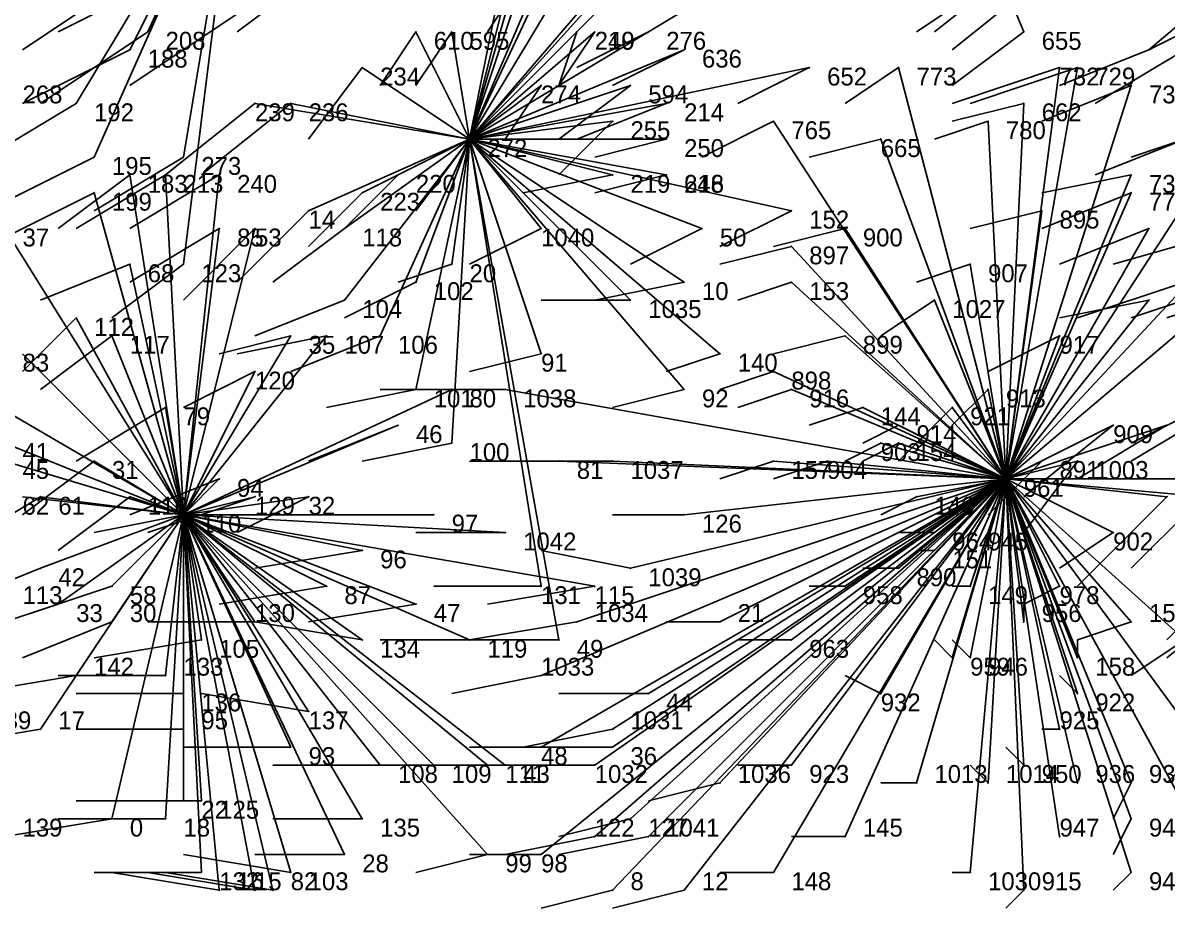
# Model space of a CAD drawing. Extents: x 13.668 to 13.876, y -34.05 to -33.931.
# Drawn here: x 13.7 to 13.764, y -34.048 to -33.9985 of the extents above; entities that cross this region are included whole.
import ezdxf

# ---------------------------------------------------------------- set-up
doc = ezdxf.new("R2010")
doc.units = 0
for name, color, linetype in [('Facilities', 3, 'CONTINUOUS'), ('Facilities_lines', 3, 'CONTINUOUS'), ('Normals', 1, 'CONTINUOUS'), ('Source_points', 5, 'CONTINUOUS'), ('Text', 3, 'CONTINUOUS')]:
    doc.layers.add(name, color=color, linetype=linetype)

msp = doc.modelspace()

# ---------------------------------------------------------------- linework, layer by layer
at = {"layer": 'Facilities', "color": 3}
for p in [(13.725, -34.005, -1.218), (13.755, -34.024, -1.217), (13.709, -34.026, -1.219)]:
    msp.add_point(p, dxfattribs=at)
at = {"layer": 'Facilities_lines', "color": 3}
for p, q in [((13.748, -33.98, -1.216), (13.756, -33.999, -1.217)), ((13.712, -33.988, -1.218), (13.703, -34.003, -1.218)), ((13.712, -33.988, -1.218), (13.704, -34.006, -1.218)), ((13.712, -33.988, -1.218), (13.706, -34, -1.219)), ((13.712, -33.988, -1.218), (13.707, -33.999, -1.218)), ((13.712, -33.988, -1.218), (13.709, -34.012, -1.218)), ((13.712, -33.988, -1.218), (13.709, -34.006, -1.218)), ((13.725, -34.005, -1.218), (13.733, -33.988, -1.217)), ((13.725, -34.005, -1.218), (13.729, -33.989, -1.217)), ((13.776, -33.989, -1.215), (13.763, -34, -1.216)), ((13.725, -34.005, -1.218), (13.728, -33.99, -1.218)), ((13.725, -34.005, -1.218), (13.731, -33.991, -1.218)), ((13.725, -34.005, -1.218), (13.729, -33.991, -1.217)), ((13.725, -34.005, -1.218), (13.737, -33.991, -1.217)), ((13.725, -34.005, -1.218), (13.736, -33.994, -1.217)), ((13.725, -34.005, -1.218), (13.731, -33.995, -1.218)), ((13.725, -34.005, -1.218), (13.734, -33.995, -1.216)), ((13.725, -34.005, -1.218), (13.731, -33.995, -1.217)), ((13.725, -34.005, -1.218), (13.728, -33.996, -1.218)), ((13.725, -34.005, -1.218), (13.74, -33.996, -1.217)), ((13.725, -34.005, -1.218), (13.722, -33.999, -1.217)), ((13.725, -34.005, -1.218), (13.724, -33.999, -1.217)), ((13.725, -34.005, -1.218), (13.731, -33.999, -1.218)), ((13.725, -34.005, -1.218), (13.732, -33.999, -1.218)), ((13.725, -34.005, -1.218), (13.735, -33.999, -1.218)), ((13.725, -34.005, -1.218), (13.737, -34, -1.217)), ((13.725, -34.005, -1.218), (13.719, -34.001, -1.218)), ((13.725, -34.005, -1.218), (13.744, -34.001, -1.217)), ((13.755, -34.024, -1.217), (13.749, -34.001, -1.216)), ((13.755, -34.024, -1.217), (13.758, -34.001, -1.217)), ((13.755, -34.024, -1.217), (13.759, -34.001, -1.217)), ((13.725, -34.005, -1.218), (13.729, -34.002, -1.218)), ((13.725, -34.005, -1.218), (13.734, -34.002, -1.217)), ((13.755, -34.024, -1.217), (13.762, -34.002, -1.217)), ((13.725, -34.005, -1.218), (13.713, -34.003, -1.218)), ((13.725, -34.005, -1.218), (13.715, -34.003, -1.218)), ((13.725, -34.005, -1.218), (13.736, -34.003, -1.218)), ((13.755, -34.024, -1.217), (13.756, -34.003, -1.217)), ((13.725, -34.005, -1.218), (13.733, -34.004, -1.218)), ((13.755, -34.024, -1.217), (13.742, -34.004, -1.217)), ((13.755, -34.024, -1.217), (13.754, -34.004, -1.217)), ((13.755, -34.024, -1.217), (13.768, -34.004, -1.217)), ((13.725, -34.005, -1.218), (13.716, -34.009, -1.218)), ((13.725, -34.005, -1.218), (13.718, -34.014, -1.219)), ((13.725, -34.005, -1.218), (13.718, -34.01, -1.219)), ((13.725, -34.005, -1.218), (13.719, -34.008, -1.218)), ((13.725, -34.005, -1.218), (13.72, -34.016, -1.219)), ((13.725, -34.005, -1.218), (13.721, -34.007, -1.218)), ((13.725, -34.005, -1.218), (13.722, -34.019, -1.219)), ((13.725, -34.005, -1.218), (13.722, -34.013, -1.218)), ((13.725, -34.005, -1.218), (13.724, -34.022, -1.219)), ((13.725, -34.005, -1.218), (13.724, -34.012, -1.218)), ((13.725, -34.005, -1.218), (13.73, -34.033, -1.219)), ((13.725, -34.005, -1.218), (13.729, -34.03, -1.219)), ((13.725, -34.005, -1.218), (13.729, -34.017, -1.218)), ((13.725, -34.005, -1.218), (13.737, -34.013, -1.218)), ((13.725, -34.005, -1.218), (13.738, -34.01, -1.218)), ((13.725, -34.005, -1.218), (13.737, -34.019, -1.218)), ((13.725, -34.005, -1.218), (13.739, -34.017, -1.218)), ((13.725, -34.005, -1.218), (13.743, -34.009, -1.218)), ((13.725, -34.005, -1.218), (13.733, -34.007, -1.218)), ((13.725, -34.005, -1.218), (13.736, -34.007, -1.218)), ((13.725, -34.005, -1.218), (13.736, -34.005, -1.218)), ((13.725, -34.005, -1.218), (13.736, -34.007, -1.217)), ((13.725, -34.005, -1.218), (13.734, -34.014, -1.217)), ((13.725, -34.005, -1.218), (13.729, -34.01, -1.217)), ((13.755, -34.024, -1.217), (13.748, -34.005, -1.217)), ((13.709, -34.026, -1.219), (13.706, -34.007, -1.219)), ((13.709, -34.026, -1.219), (13.708, -34.007, -1.219)), ((13.709, -34.026, -1.219), (13.711, -34.007, -1.219)), ((13.755, -34.024, -1.217), (13.762, -34.007, -1.217)), ((13.709, -34.026, -1.219), (13.704, -34.008, -1.219)), ((13.755, -34.024, -1.217), (13.762, -34.008, -1.216)), ((13.755, -34.024, -1.217), (13.757, -34.009, -1.217)), ((13.709, -34.026, -1.219), (13.699, -34.01, -1.219)), ((13.709, -34.026, -1.219), (13.713, -34.01, -1.219)), ((13.709, -34.026, -1.219), (13.711, -34.01, -1.219)), ((13.755, -34.024, -1.217), (13.746, -34.01, -1.216)), ((13.755, -34.024, -1.217), (13.763, -34.01, -1.217)), ((13.755, -34.024, -1.217), (13.768, -34.01, -1.217)), ((13.755, -34.024, -1.217), (13.743, -34.011, -1.216)), ((13.709, -34.026, -1.219), (13.706, -34.012, -1.219)), ((13.755, -34.024, -1.217), (13.753, -34.012, -1.217)), ((13.755, -34.024, -1.217), (13.743, -34.013, -1.218)), ((13.755, -34.024, -1.217), (13.768, -34.013, -1.217)), ((13.755, -34.024, -1.217), (13.751, -34.014, -1.217)), ((13.755, -34.024, -1.217), (13.763, -34.014, -1.217)), ((13.709, -34.026, -1.219), (13.703, -34.015, -1.219)), ((13.709, -34.026, -1.219), (13.705, -34.016, -1.218)), ((13.709, -34.026, -1.219), (13.715, -34.016, -1.219)), ((13.709, -34.026, -1.219), (13.717, -34.016, -1.218)), ((13.755, -34.024, -1.217), (13.746, -34.016, -1.216)), ((13.755, -34.024, -1.217), (13.758, -34.016, -1.216)), ((13.709, -34.026, -1.219), (13.7, -34.017, -1.219)), ((13.709, -34.026, -1.219), (13.713, -34.018, -1.218)), ((13.755, -34.024, -1.217), (13.742, -34.018, -1.217)), ((13.709, -34.026, -1.219), (13.697, -34.019, -1.22)), ((13.709, -34.026, -1.219), (13.724, -34.019, -1.218)), ((13.755, -34.024, -1.217), (13.727, -34.019, -1.217)), ((13.755, -34.024, -1.217), (13.743, -34.019, -1.217)), ((13.755, -34.024, -1.217), (13.754, -34.019, -1.217)), ((13.709, -34.026, -1.219), (13.708, -34.02, -1.219)), ((13.755, -34.024, -1.217), (13.747, -34.02, -1.218)), ((13.755, -34.024, -1.217), (13.752, -34.02, -1.217)), ((13.709, -34.026, -1.219), (13.721, -34.021, -1.218)), ((13.755, -34.024, -1.217), (13.749, -34.021, -1.217)), ((13.755, -34.024, -1.217), (13.761, -34.021, -1.217)), ((13.755, -34.024, -1.217), (13.764, -34.021, -1.217)), ((13.709, -34.026, -1.219), (13.699, -34.022, -1.22)), ((13.755, -34.024, -1.217), (13.748, -34.022, -1.217)), ((13.755, -34.024, -1.217), (13.749, -34.022, -1.218)), ((13.709, -34.026, -1.219), (13.699, -34.023, -1.22)), ((13.709, -34.026, -1.219), (13.704, -34.023, -1.219)), ((13.755, -34.024, -1.217), (13.73, -34.023, -1.218)), ((13.755, -34.024, -1.217), (13.733, -34.023, -1.217)), ((13.755, -34.024, -1.217), (13.742, -34.023, -1.218)), ((13.755, -34.024, -1.217), (13.745, -34.023, -1.217)), ((13.755, -34.024, -1.217), (13.757, -34.023, -1.217)), ((13.755, -34.024, -1.217), (13.759, -34.023, -1.217)), ((13.709, -34.026, -1.219), (13.711, -34.024, -1.219)), ((13.755, -34.024, -1.217), (13.729, -34.045, -1.218)), ((13.755, -34.024, -1.217), (13.729, -34.039, -1.218)), ((13.755, -34.024, -1.217), (13.729, -34.035, -1.217)), ((13.755, -34.024, -1.217), (13.731, -34.032, -1.217)), ((13.755, -34.024, -1.217), (13.732, -34.044, -1.218)), ((13.755, -34.024, -1.217), (13.732, -34.04, -1.217)), ((13.755, -34.024, -1.217), (13.733, -34.047, -1.218)), ((13.755, -34.024, -1.217), (13.733, -34.039, -1.218)), ((13.755, -34.024, -1.217), (13.733, -34.038, -1.217)), ((13.755, -34.024, -1.217), (13.734, -34.043, -1.218)), ((13.755, -34.024, -1.217), (13.734, -34.029, -1.217)), ((13.755, -34.024, -1.217), (13.735, -34.036, -1.218)), ((13.755, -34.024, -1.217), (13.735, -34.044, -1.217)), ((13.755, -34.024, -1.217), (13.737, -34.047, -1.218)), ((13.755, -34.024, -1.217), (13.737, -34.026, -1.218)), ((13.755, -34.024, -1.217), (13.739, -34.032, -1.218)), ((13.755, -34.024, -1.217), (13.739, -34.041, -1.217)), ((13.755, -34.024, -1.217), (13.742, -34.046, -1.218)), ((13.755, -34.024, -1.217), (13.743, -34.04, -1.217)), ((13.755, -34.024, -1.217), (13.743, -34.033, -1.217)), ((13.755, -34.024, -1.217), (13.746, -34.044, -1.218)), ((13.755, -34.024, -1.217), (13.746, -34.03, -1.217)), ((13.755, -34.024, -1.217), (13.748, -34.036, -1.217)), ((13.755, -34.024, -1.217), (13.749, -34.029, -1.217)), ((13.755, -34.024, -1.217), (13.75, -34.025, -1.218)), ((13.755, -34.024, -1.217), (13.75, -34.041, -1.217)), ((13.755, -34.024, -1.217), (13.751, -34.028, -1.218)), ((13.755, -34.024, -1.217), (13.751, -34.027, -1.217)), ((13.755, -34.024, -1.217), (13.752, -34.034, -1.217)), ((13.755, -34.024, -1.217), (13.753, -34.03, -1.218)), ((13.755, -34.024, -1.217), (13.753, -34.027, -1.216)), ((13.755, -34.024, -1.217), (13.753, -34.034, -1.217)), ((13.755, -34.024, -1.217), (13.753, -34.046, -1.217)), ((13.755, -34.024, -1.217), (13.754, -34.041, -1.217)), ((13.755, -34.024, -1.217), (13.8, -34.024, -1.217)), ((13.755, -34.024, -1.217), (13.764, -34.025, -1.218)), ((13.755, -34.024, -1.217), (13.762, -34.032, -1.218)), ((13.755, -34.024, -1.217), (13.759, -34.034, -1.218)), ((13.755, -34.024, -1.217), (13.761, -34.027, -1.217)), ((13.755, -34.024, -1.217), (13.756, -34.047, -1.217)), ((13.755, -34.024, -1.217), (13.766, -34.039, -1.217)), ((13.755, -34.024, -1.217), (13.759, -34.036, -1.217)), ((13.755, -34.024, -1.217), (13.758, -34.038, -1.217)), ((13.755, -34.024, -1.217), (13.759, -34.041, -1.217)), ((13.755, -34.024, -1.217), (13.762, -34.041, -1.217)), ((13.755, -34.024, -1.217), (13.762, -34.046, -1.217)), ((13.755, -34.024, -1.217), (13.758, -34.044, -1.217)), ((13.755, -34.024, -1.217), (13.762, -34.043, -1.217)), ((13.755, -34.024, -1.217), (13.756, -34.04, -1.216)), ((13.755, -34.024, -1.217), (13.756, -34.032, -1.217)), ((13.755, -34.024, -1.217), (13.766, -34.025, -1.217)), ((13.755, -34.024, -1.217), (13.765, -34.033, -1.217)), ((13.755, -34.024, -1.217), (13.758, -34.03, -1.217)), ((13.755, -34.024, -1.217), (13.767, -34.046, -1.217)), ((13.709, -34.026, -1.219), (13.7, -34.025, -1.22)), ((13.709, -34.026, -1.219), (13.701, -34.025, -1.218)), ((13.709, -34.026, -1.219), (13.706, -34.025, -1.219)), ((13.709, -34.026, -1.219), (13.716, -34.025, -1.218)), ((13.709, -34.026, -1.219), (13.713, -34.025, -1.219)), ((13.709, -34.026, -1.219), (13.701, -34.038, -1.219)), ((13.709, -34.026, -1.219), (13.701, -34.029, -1.22)), ((13.709, -34.026, -1.219), (13.702, -34.031, -1.22)), ((13.709, -34.026, -1.219), (13.703, -34.035, -1.22)), ((13.709, -34.026, -1.219), (13.705, -34.043, -1.219)), ((13.709, -34.026, -1.219), (13.705, -34.032, -1.22)), ((13.709, -34.026, -1.219), (13.705, -34.03, -1.219)), ((13.709, -34.026, -1.219), (13.708, -34.043, -1.219)), ((13.709, -34.026, -1.219), (13.708, -34.035, -1.22)), ((13.709, -34.026, -1.219), (13.713, -34.047, -1.219)), ((13.709, -34.026, -1.219), (13.711, -34.047, -1.219)), ((13.709, -34.026, -1.219), (13.709, -34.042, -1.219)), ((13.709, -34.026, -1.219), (13.718, -34.045, -1.218)), ((13.709, -34.026, -1.219), (13.727, -34.04, -1.218)), ((13.709, -34.026, -1.219), (13.722, -34.031, -1.218)), ((13.709, -34.026, -1.219), (13.714, -34.047, -1.218)), ((13.709, -34.026, -1.219), (13.717, -34.03, -1.218)), ((13.709, -34.026, -1.219), (13.715, -34.039, -1.218)), ((13.709, -34.026, -1.219), (13.719, -34.028, -1.219)), ((13.709, -34.026, -1.219), (13.723, -34.026, -1.218)), ((13.709, -34.026, -1.219), (13.726, -34.045, -1.219)), ((13.709, -34.026, -1.219), (13.715, -34.046, -1.218)), ((13.709, -34.026, -1.219), (13.71, -34.033, -1.219)), ((13.709, -34.026, -1.219), (13.72, -34.04, -1.219)), ((13.709, -34.026, -1.219), (13.723, -34.04, -1.219)), ((13.709, -34.026, -1.219), (13.709, -34.038, -1.22)), ((13.709, -34.026, -1.219), (13.726, -34.04, -1.218)), ((13.709, -34.026, -1.219), (13.732, -34.03, -1.218)), ((13.709, -34.026, -1.219), (13.725, -34.033, -1.218)), ((13.709, -34.026, -1.219), (13.71, -34.042, -1.218)), ((13.709, -34.026, -1.219), (13.713, -34.032, -1.219)), ((13.709, -34.026, -1.219), (13.71, -34.046, -1.219)), ((13.709, -34.026, -1.219), (13.719, -34.033, -1.22)), ((13.709, -34.026, -1.219), (13.719, -34.043, -1.219)), ((13.709, -34.026, -1.219), (13.709, -34.036, -1.218)), ((13.709, -34.026, -1.219), (13.716, -34.037, -1.219)), ((13.709, -34.026, -1.219), (13.727, -34.027, -1.217))]:
    msp.add_line(p, q, dxfattribs=at)
at = {"layer": 'Normals', "color": 1}
for p, q in [((13.756, -33.995, -1.217), (13.751, -33.999, -1.117)), ((13.706, -33.996, -1.219), (13.7, -34, -1.119)), ((13.708, -33.996, -1.217), (13.702, -33.999, -1.117)), ((13.716, -33.996, -1.217), (13.712, -33.999, -1.117)), ((13.728, -33.996, -1.218), (13.726, -33.999, -1.118)), ((13.757, -33.996, -1.216), (13.752, -34, -1.116)), ((13.753, -33.997, -1.217), (13.75, -33.999, -1.117)), ((13.769, -33.997, -1.216), (13.763, -34, -1.116)), ((13.712, -33.998, -1.218), (13.706, -34.002, -1.118)), ((13.707, -33.999, -1.218), (13.701, -34.003, -1.118)), ((13.722, -33.999, -1.217), (13.72, -34.002, -1.117)), ((13.724, -33.999, -1.217), (13.722, -34.002, -1.117)), ((13.731, -33.999, -1.218), (13.73, -34.002, -1.118)), ((13.732, -33.999, -1.218), (13.73, -34.002, -1.118)), ((13.735, -33.999, -1.218), (13.731, -34.001, -1.118)), ((13.756, -33.999, -1.217), (13.752, -34.002, -1.117)), ((13.706, -34, -1.219), (13.7, -34.003, -1.119)), ((13.737, -34, -1.217), (13.733, -34.002, -1.117)), ((13.763, -34, -1.216), (13.758, -34.002, -1.116)), ((13.765, -34, -1.216), (13.76, -34.003, -1.116)), ((13.719, -34.001, -1.218), (13.716, -34.005, -1.118)), ((13.744, -34.001, -1.217), (13.74, -34.003, -1.117)), ((13.749, -34.001, -1.216), (13.746, -34.003, -1.116)), ((13.758, -34.001, -1.217), (13.752, -34.003, -1.117)), ((13.759, -34.001, -1.217), (13.753, -34.003, -1.117)), ((13.729, -34.002, -1.218), (13.727, -34.005, -1.118)), ((13.734, -34.002, -1.217), (13.73, -34.005, -1.117)), ((13.762, -34.002, -1.217), (13.757, -34.004, -1.117)), ((13.703, -34.003, -1.218), (13.698, -34.006, -1.118)), ((13.713, -34.003, -1.218), (13.708, -34.007, -1.118)), ((13.715, -34.003, -1.218), (13.71, -34.007, -1.118)), ((13.736, -34.003, -1.218), (13.731, -34.005, -1.118)), ((13.756, -34.003, -1.217), (13.752, -34.004, -1.117)), ((13.733, -34.004, -1.218), (13.73, -34.007, -1.118)), ((13.742, -34.004, -1.217), (13.738, -34.006, -1.117)), ((13.754, -34.004, -1.217), (13.751, -34.005, -1.117)), ((13.768, -34.004, -1.217), (13.762, -34.006, -1.117)), ((13.725, -34.005, -1.218), (13.722, -34.009, -1.118)), ((13.736, -34.005, -1.218), (13.732, -34.006, -1.118)), ((13.748, -34.005, -1.217), (13.744, -34.006, -1.117)), ((13.765, -34.005, -1.216), (13.76, -34.007, -1.116)), ((13.704, -34.006, -1.218), (13.698, -34.009, -1.118)), ((13.709, -34.006, -1.218), (13.704, -34.009, -1.118)), ((13.706, -34.007, -1.219), (13.702, -34.01, -1.119)), ((13.708, -34.007, -1.219), (13.703, -34.01, -1.119)), ((13.711, -34.007, -1.219), (13.706, -34.01, -1.119)), ((13.721, -34.007, -1.218), (13.718, -34.01, -1.118)), ((13.733, -34.007, -1.218), (13.728, -34.008, -1.118)), ((13.736, -34.007, -1.218), (13.732, -34.008, -1.118)), ((13.736, -34.007, -1.217), (13.732, -34.008, -1.117)), ((13.762, -34.007, -1.217), (13.757, -34.008, -1.117)), ((13.704, -34.008, -1.219), (13.698, -34.011, -1.119)), ((13.719, -34.008, -1.218), (13.716, -34.011, -1.118)), ((13.762, -34.008, -1.216), (13.757, -34.01, -1.116)), ((13.716, -34.009, -1.218), (13.712, -34.013, -1.118)), ((13.743, -34.009, -1.218), (13.739, -34.011, -1.118)), ((13.757, -34.009, -1.217), (13.753, -34.01, -1.117)), ((13.711, -34.01, -1.219), (13.706, -34.013, -1.119)), ((13.713, -34.01, -1.219), (13.709, -34.014, -1.119)), ((13.718, -34.01, -1.219), (13.714, -34.013, -1.119)), ((13.729, -34.01, -1.217), (13.725, -34.012, -1.117)), ((13.738, -34.01, -1.218), (13.734, -34.012, -1.118)), ((13.746, -34.01, -1.216), (13.742, -34.011, -1.116)), ((13.763, -34.01, -1.217), (13.758, -34.012, -1.117)), ((13.768, -34.01, -1.217), (13.761, -34.012, -1.117)), ((13.743, -34.011, -1.216), (13.739, -34.012, -1.116)), ((13.706, -34.012, -1.219), (13.701, -34.014, -1.119)), ((13.709, -34.012, -1.218), (13.705, -34.015, -1.118)), ((13.724, -34.012, -1.218), (13.721, -34.013, -1.118)), ((13.753, -34.012, -1.217), (13.75, -34.013, -1.117)), ((13.722, -34.013, -1.218), (13.718, -34.015, -1.118)), ((13.737, -34.013, -1.218), (13.732, -34.014, -1.118)), ((13.743, -34.013, -1.218), (13.74, -34.014, -1.118)), ((13.765, -34.013, -1.216), (13.759, -34.015, -1.116)), ((13.768, -34.013, -1.217), (13.762, -34.015, -1.117)), ((13.768, -34.013, -1.215), (13.762, -34.015, -1.115)), ((13.77, -34.013, -1.215), (13.764, -34.015, -1.115)), ((13.718, -34.014, -1.219), (13.713, -34.016, -1.119)), ((13.734, -34.014, -1.217), (13.729, -34.014, -1.117)), ((13.751, -34.014, -1.217), (13.748, -34.016, -1.117)), ((13.763, -34.014, -1.217), (13.758, -34.015, -1.117)), ((13.703, -34.015, -1.219), (13.7, -34.018, -1.119)), ((13.705, -34.016, -1.218), (13.701, -34.019, -1.118)), ((13.715, -34.016, -1.219), (13.711, -34.017, -1.119)), ((13.717, -34.016, -1.218), (13.712, -34.017, -1.118)), ((13.72, -34.016, -1.219), (13.715, -34.018, -1.119)), ((13.746, -34.016, -1.216), (13.742, -34.017, -1.116)), ((13.758, -34.016, -1.216), (13.754, -34.018, -1.116)), ((13.729, -34.017, -1.218), (13.725, -34.018, -1.118)), ((13.739, -34.017, -1.218), (13.736, -34.018, -1.118)), ((13.713, -34.018, -1.218), (13.709, -34.02, -1.118)), ((13.742, -34.018, -1.217), (13.739, -34.019, -1.117)), ((13.722, -34.019, -1.219), (13.717, -34.02, -1.119)), ((13.724, -34.019, -1.218), (13.72, -34.019, -1.118)), ((13.727, -34.019, -1.217), (13.723, -34.019, -1.117)), ((13.737, -34.019, -1.218), (13.733, -34.02, -1.118)), ((13.743, -34.019, -1.217), (13.74, -34.02, -1.117)), ((13.754, -34.019, -1.217), (13.752, -34.021, -1.117)), ((13.768, -34.019, -1.216), (13.762, -34.022, -1.116)), ((13.708, -34.02, -1.219), (13.703, -34.023, -1.119)), ((13.747, -34.02, -1.218), (13.744, -34.021, -1.118)), ((13.752, -34.02, -1.217), (13.749, -34.023, -1.117)), ((13.767, -34.02, -1.216), (13.762, -34.023, -1.116)), ((13.721, -34.021, -1.218), (13.716, -34.023, -1.118)), ((13.749, -34.021, -1.217), (13.747, -34.022, -1.117)), ((13.761, -34.021, -1.217), (13.756, -34.025, -1.117)), ((13.764, -34.021, -1.217), (13.759, -34.024, -1.117)), ((13.724, -34.022, -1.219), (13.719, -34.023, -1.119)), ((13.748, -34.022, -1.217), (13.746, -34.023, -1.117)), ((13.749, -34.022, -1.218), (13.747, -34.023, -1.118)), ((13.704, -34.023, -1.219), (13.7, -34.026, -1.119)), ((13.73, -34.023, -1.218), (13.725, -34.023, -1.118)), ((13.733, -34.023, -1.217), (13.729, -34.023, -1.117)), ((13.742, -34.023, -1.218), (13.739, -34.024, -1.118)), ((13.745, -34.023, -1.217), (13.742, -34.024, -1.117)), ((13.757, -34.023, -1.217), (13.754, -34.026, -1.117)), ((13.759, -34.023, -1.217), (13.756, -34.027, -1.117)), ((13.711, -34.024, -1.219), (13.706, -34.026, -1.119)), ((13.755, -34.024, -1.217), (13.753, -34.025, -1.117)), ((13.701, -34.025, -1.218), (13.696, -34.028, -1.118)), ((13.706, -34.025, -1.219), (13.702, -34.028, -1.119)), ((13.713, -34.025, -1.219), (13.707, -34.027, -1.119)), ((13.716, -34.025, -1.218), (13.712, -34.027, -1.118)), ((13.75, -34.025, -1.218), (13.748, -34.026, -1.118)), ((13.764, -34.025, -1.218), (13.759, -34.03, -1.118)), ((13.766, -34.025, -1.217), (13.762, -34.029, -1.117)), ((13.709, -34.026, -1.219), (13.704, -34.027, -1.119)), ((13.723, -34.026, -1.218), (13.717, -34.026, -1.118)), ((13.737, -34.026, -1.218), (13.733, -34.026, -1.118)), ((13.727, -34.027, -1.217), (13.722, -34.027, -1.117)), ((13.751, -34.027, -1.217), (13.749, -34.027, -1.117)), ((13.753, -34.027, -1.216), (13.752, -34.028, -1.116)), ((13.761, -34.027, -1.217), (13.758, -34.029, -1.117)), ((13.719, -34.028, -1.219), (13.713, -34.029, -1.119)), ((13.734, -34.029, -1.217), (13.729, -34.028, -1.117)), ((13.751, -34.028, -1.218), (13.75, -34.028, -1.118)), ((13.701, -34.029, -1.22), (13.696, -34.031, -1.12)), ((13.749, -34.029, -1.217), (13.747, -34.029, -1.117)), ((13.705, -34.03, -1.219), (13.699, -34.032, -1.119)), ((13.717, -34.03, -1.218), (13.711, -34.031, -1.118)), ((13.729, -34.03, -1.219), (13.723, -34.03, -1.119)), ((13.732, -34.03, -1.218), (13.726, -34.031, -1.118)), ((13.746, -34.03, -1.217), (13.744, -34.03, -1.117)), ((13.753, -34.03, -1.218), (13.752, -34.03, -1.118)), ((13.758, -34.03, -1.217), (13.756, -34.031, -1.117)), ((13.767, -34.03, -1.218), (13.764, -34.033, -1.118)), ((13.769, -34.03, -1.217), (13.764, -34.034, -1.117)), ((13.702, -34.031, -1.22), (13.696, -34.033, -1.12)), ((13.722, -34.031, -1.218), (13.716, -34.032, -1.118)), ((13.756, -34.032, -1.217), (13.756, -34.031, -1.117)), ((13.705, -34.032, -1.22), (13.7, -34.034, -1.12)), ((13.713, -34.032, -1.219), (13.707, -34.032, -1.119)), ((13.719, -34.033, -1.22), (13.713, -34.032, -1.12)), ((13.731, -34.032, -1.217), (13.725, -34.033, -1.117)), ((13.739, -34.032, -1.218), (13.736, -34.032, -1.118)), ((13.762, -34.032, -1.218), (13.759, -34.033, -1.118)), ((13.71, -34.033, -1.219), (13.704, -34.034, -1.119)), ((13.725, -34.033, -1.218), (13.72, -34.033, -1.118)), ((13.73, -34.033, -1.219), (13.725, -34.033, -1.119)), ((13.743, -34.033, -1.217), (13.74, -34.033, -1.117)), ((13.752, -34.034, -1.217), (13.751, -34.033, -1.117)), ((13.753, -34.034, -1.217), (13.752, -34.033, -1.117)), ((13.759, -34.034, -1.218), (13.759, -34.033, -1.118)), ((13.765, -34.033, -1.217), (13.762, -34.035, -1.117)), ((13.703, -34.035, -1.22), (13.697, -34.036, -1.12)), ((13.708, -34.035, -1.22), (13.702, -34.035, -1.12)), ((13.729, -34.035, -1.217), (13.724, -34.036, -1.117)), ((13.748, -34.036, -1.217), (13.746, -34.035, -1.117)), ((13.759, -34.036, -1.217), (13.758, -34.035, -1.117)), ((13.709, -34.036, -1.218), (13.703, -34.036, -1.118)), ((13.716, -34.037, -1.219), (13.71, -34.036, -1.119)), ((13.735, -34.036, -1.218), (13.73, -34.036, -1.118)), ((13.701, -34.038, -1.219), (13.695, -34.039, -1.119)), ((13.709, -34.038, -1.22), (13.703, -34.038, -1.12)), ((13.733, -34.038, -1.217), (13.728, -34.039, -1.117)), ((13.758, -34.038, -1.217), (13.757, -34.038, -1.117)), ((13.715, -34.039, -1.218), (13.709, -34.039, -1.118)), ((13.729, -34.039, -1.218), (13.725, -34.039, -1.118)), ((13.733, -34.039, -1.218), (13.728, -34.039, -1.118)), ((13.756, -34.04, -1.216), (13.755, -34.039, -1.116)), ((13.766, -34.039, -1.217), (13.764, -34.041, -1.117)), ((13.72, -34.04, -1.219), (13.714, -34.04, -1.119)), ((13.723, -34.04, -1.219), (13.718, -34.04, -1.119)), ((13.726, -34.04, -1.218), (13.721, -34.04, -1.118)), ((13.727, -34.04, -1.218), (13.722, -34.04, -1.118)), ((13.732, -34.04, -1.217), (13.727, -34.04, -1.117)), ((13.743, -34.04, -1.217), (13.74, -34.04, -1.117)), ((13.754, -34.041, -1.217), (13.753, -34.04, -1.117)), ((13.739, -34.041, -1.217), (13.735, -34.042, -1.117)), ((13.75, -34.041, -1.217), (13.748, -34.041, -1.117)), ((13.759, -34.041, -1.217), (13.759, -34.041, -1.117)), ((13.762, -34.041, -1.217), (13.761, -34.043, -1.117)), ((13.709, -34.042, -1.219), (13.703, -34.042, -1.119)), ((13.71, -34.042, -1.218), (13.704, -34.042, -1.118)), ((13.705, -34.043, -1.219), (13.699, -34.044, -1.119)), ((13.708, -34.043, -1.219), (13.702, -34.043, -1.119)), ((13.719, -34.043, -1.219), (13.714, -34.043, -1.119)), ((13.734, -34.043, -1.218), (13.73, -34.044, -1.118)), ((13.762, -34.043, -1.217), (13.761, -34.045, -1.117)), ((13.732, -34.044, -1.218), (13.727, -34.045, -1.118)), ((13.735, -34.044, -1.217), (13.73, -34.045, -1.117)), ((13.746, -34.044, -1.218), (13.743, -34.044, -1.118)), ((13.758, -34.044, -1.217), (13.758, -34.044, -1.117)), ((13.715, -34.046, -1.218), (13.709, -34.045, -1.118)), ((13.718, -34.045, -1.218), (13.713, -34.045, -1.118)), ((13.726, -34.045, -1.219), (13.722, -34.046, -1.119)), ((13.729, -34.045, -1.218), (13.725, -34.045, -1.118)), ((13.71, -34.046, -1.219), (13.704, -34.046, -1.119)), ((13.711, -34.047, -1.219), (13.705, -34.046, -1.119)), ((13.713, -34.047, -1.219), (13.707, -34.046, -1.119)), ((13.714, -34.047, -1.218), (13.708, -34.046, -1.118)), ((13.742, -34.046, -1.218), (13.739, -34.046, -1.118)), ((13.753, -34.046, -1.217), (13.752, -34.046, -1.117)), ((13.762, -34.046, -1.217), (13.761, -34.047, -1.117)), ((13.733, -34.047, -1.218), (13.729, -34.048, -1.118)), ((13.737, -34.047, -1.218), (13.733, -34.048, -1.118)), ((13.756, -34.047, -1.217), (13.755, -34.048, -1.117))]:
    msp.add_line(p, q, dxfattribs=at)
at = {"layer": 'Source_points', "color": 5}
for p in [(13.707, -33.999, -1.218), (13.722, -33.999, -1.217), (13.724, -33.999, -1.217), (13.731, -33.999, -1.218), (13.732, -33.999, -1.218), (13.735, -33.999, -1.218), (13.756, -33.999, -1.217), (13.706, -34, -1.219), (13.737, -34, -1.217), (13.763, -34, -1.216), (13.719, -34.001, -1.218), (13.744, -34.001, -1.217), (13.749, -34.001, -1.216), (13.758, -34.001, -1.217), (13.759, -34.001, -1.217), (13.729, -34.002, -1.218), (13.734, -34.002, -1.217), (13.762, -34.002, -1.217), (13.703, -34.003, -1.218), (13.713, -34.003, -1.218), (13.715, -34.003, -1.218), (13.736, -34.003, -1.218), (13.756, -34.003, -1.217), (13.733, -34.004, -1.218), (13.742, -34.004, -1.217), (13.754, -34.004, -1.217), (13.736, -34.005, -1.218), (13.748, -34.005, -1.217), (13.704, -34.006, -1.218), (13.709, -34.006, -1.218), (13.706, -34.007, -1.219), (13.708, -34.007, -1.219), (13.711, -34.007, -1.219), (13.721, -34.007, -1.218), (13.733, -34.007, -1.218), (13.736, -34.007, -1.218), (13.736, -34.007, -1.217), (13.762, -34.007, -1.217), (13.704, -34.008, -1.219), (13.719, -34.008, -1.218), (13.762, -34.008, -1.216), (13.716, -34.009, -1.218), (13.743, -34.009, -1.218), (13.757, -34.009, -1.217), (13.711, -34.01, -1.219), (13.713, -34.01, -1.219), (13.718, -34.01, -1.219), (13.729, -34.01, -1.217), (13.738, -34.01, -1.218), (13.746, -34.01, -1.216), (13.763, -34.01, -1.217), (13.743, -34.011, -1.216), (13.706, -34.012, -1.219), (13.709, -34.012, -1.218), (13.724, -34.012, -1.218), (13.753, -34.012, -1.217), (13.722, -34.013, -1.218), (13.737, -34.013, -1.218), (13.743, -34.013, -1.218), (13.718, -34.014, -1.219), (13.734, -34.014, -1.217), (13.751, -34.014, -1.217), (13.763, -34.014, -1.217), (13.703, -34.015, -1.219), (13.705, -34.016, -1.218), (13.715, -34.016, -1.219), (13.717, -34.016, -1.218), (13.72, -34.016, -1.219), (13.746, -34.016, -1.216), (13.758, -34.016, -1.216), (13.729, -34.017, -1.218), (13.739, -34.017, -1.218), (13.713, -34.018, -1.218), (13.742, -34.018, -1.217), (13.722, -34.019, -1.219), (13.724, -34.019, -1.218), (13.727, -34.019, -1.217), (13.737, -34.019, -1.218), (13.743, -34.019, -1.217), (13.754, -34.019, -1.217), (13.708, -34.02, -1.219), (13.747, -34.02, -1.218), (13.752, -34.02, -1.217), (13.721, -34.021, -1.218), (13.749, -34.021, -1.217), (13.761, -34.021, -1.217), (13.764, -34.021, -1.217), (13.724, -34.022, -1.219), (13.748, -34.022, -1.217), (13.749, -34.022, -1.218), (13.704, -34.023, -1.219), (13.73, -34.023, -1.218), (13.733, -34.023, -1.217), (13.742, -34.023, -1.218), (13.745, -34.023, -1.217), (13.757, -34.023, -1.217), (13.759, -34.023, -1.217), (13.711, -34.024, -1.219), (13.701, -34.025, -1.218), (13.706, -34.025, -1.219), (13.713, -34.025, -1.219), (13.716, -34.025, -1.218), (13.75, -34.025, -1.218), (13.764, -34.025, -1.218), (13.723, -34.026, -1.218), (13.737, -34.026, -1.218), (13.727, -34.027, -1.217), (13.751, -34.027, -1.217), (13.753, -34.027, -1.216), (13.761, -34.027, -1.217), (13.719, -34.028, -1.219), (13.751, -34.028, -1.218), (13.701, -34.029, -1.22), (13.734, -34.029, -1.217), (13.749, -34.029, -1.217), (13.705, -34.03, -1.219), (13.717, -34.03, -1.218), (13.729, -34.03, -1.219), (13.732, -34.03, -1.218), (13.746, -34.03, -1.217), (13.753, -34.03, -1.218), (13.758, -34.03, -1.217), (13.702, -34.031, -1.22), (13.722, -34.031, -1.218), (13.705, -34.032, -1.22), (13.713, -34.032, -1.219), (13.731, -34.032, -1.217), (13.739, -34.032, -1.218), (13.756, -34.032, -1.217), (13.762, -34.032, -1.218), (13.71, -34.033, -1.219), (13.719, -34.033, -1.22), (13.725, -34.033, -1.218), (13.73, -34.033, -1.219), (13.743, -34.033, -1.217), (13.752, -34.034, -1.217), (13.753, -34.034, -1.217), (13.759, -34.034, -1.218), (13.703, -34.035, -1.22), (13.708, -34.035, -1.22), (13.729, -34.035, -1.217), (13.709, -34.036, -1.218), (13.735, -34.036, -1.218), (13.748, -34.036, -1.217), (13.759, -34.036, -1.217), (13.716, -34.037, -1.219), (13.701, -34.038, -1.219), (13.709, -34.038, -1.22), (13.733, -34.038, -1.217), (13.758, -34.038, -1.217), (13.715, -34.039, -1.218), (13.729, -34.039, -1.218), (13.733, -34.039, -1.218), (13.72, -34.04, -1.219), (13.723, -34.04, -1.219), (13.726, -34.04, -1.218), (13.727, -34.04, -1.218), (13.732, -34.04, -1.217), (13.743, -34.04, -1.217), (13.756, -34.04, -1.216), (13.739, -34.041, -1.217), (13.75, -34.041, -1.217), (13.754, -34.041, -1.217), (13.759, -34.041, -1.217), (13.762, -34.041, -1.217), (13.709, -34.042, -1.219), (13.71, -34.042, -1.218), (13.705, -34.043, -1.219), (13.708, -34.043, -1.219), (13.719, -34.043, -1.219), (13.734, -34.043, -1.218), (13.762, -34.043, -1.217), (13.732, -34.044, -1.218), (13.735, -34.044, -1.217), (13.746, -34.044, -1.218), (13.758, -34.044, -1.217), (13.718, -34.045, -1.218), (13.726, -34.045, -1.219), (13.729, -34.045, -1.218), (13.71, -34.046, -1.219), (13.715, -34.046, -1.218), (13.742, -34.046, -1.218), (13.753, -34.046, -1.217), (13.762, -34.046, -1.217), (13.711, -34.047, -1.219), (13.713, -34.047, -1.219), (13.714, -34.047, -1.218), (13.733, -34.047, -1.218), (13.737, -34.047, -1.218), (13.756, -34.047, -1.217)]:
    msp.add_point(p, dxfattribs=at)

# ---------------------------------------------------------------- texts
at = {"layer": 'Text', "color": 3}
for s, p in [('208', (13.708, -34, -1.218)), ('610', (13.723, -34, -1.217)), ('595', (13.725, -34, -1.217)), ('210', (13.732, -34, -1.218)), ('249', (13.732, -34, -1.218)), ('276', (13.736, -34, -1.218)), ('655', (13.757, -34, -1.217)), ('188', (13.707, -34.001, -1.219)), ('636', (13.738, -34.001, -1.217)), ('234', (13.72, -34.002, -1.218)), ('652', (13.745, -34.002, -1.217)), ('773', (13.75, -34.002, -1.216)), ('732', (13.758, -34.002, -1.217)), ('729', (13.76, -34.002, -1.217)), ('268', (13.7, -34.003, -1.219)), ('274', (13.729, -34.003, -1.218)), ('594', (13.735, -34.003, -1.217)), ('731', (13.763, -34.003, -1.217)), ('192', (13.704, -34.004, -1.218)), ('239', (13.713, -34.004, -1.218)), ('236', (13.716, -34.004, -1.218)), ('214', (13.737, -34.004, -1.218)), ('662', (13.757, -34.004, -1.217)), ('255', (13.734, -34.005, -1.218)), ('765', (13.743, -34.005, -1.217)), ('780', (13.755, -34.005, -1.217)), ('272', (13.726, -34.006, -1.218)), ('250', (13.737, -34.006, -1.218)), ('665', (13.748, -34.006, -1.217)), ('195', (13.705, -34.007, -1.218)), ('273', (13.71, -34.007, -1.218)), ('183', (13.707, -34.008, -1.219)), ('213', (13.709, -34.008, -1.219)), ('240', (13.712, -34.008, -1.219)), ('220', (13.722, -34.008, -1.218)), ('219', (13.734, -34.008, -1.218)), ('248', (13.737, -34.008, -1.218)), ('616', (13.737, -34.008, -1.217)), ('735', (13.763, -34.008, -1.217)), ('199', (13.705, -34.009, -1.219)), ('223', (13.72, -34.009, -1.218)), ('777', (13.763, -34.009, -1.216)), ('14', (13.716, -34.01, -1.218)), ('152', (13.744, -34.01, -1.218)), ('895', (13.758, -34.01, -1.217)), ('37', (13.7, -34.011, -1.219)), ('85', (13.712, -34.011, -1.219)), ('53', (13.713, -34.011, -1.219)), ('118', (13.719, -34.011, -1.219)), ('1040', (13.729, -34.011, -1.217)), ('50', (13.739, -34.011, -1.218)), ('900', (13.747, -34.011, -1.216)), ('897', (13.744, -34.012, -1.216)), ('68', (13.707, -34.013, -1.219)), ('123', (13.71, -34.013, -1.218)), ('20', (13.725, -34.013, -1.218)), ('907', (13.754, -34.013, -1.217)), ('102', (13.723, -34.014, -1.218)), ('10', (13.738, -34.014, -1.218)), ('153', (13.744, -34.014, -1.218)), ('104', (13.719, -34.015, -1.219)), ('1035', (13.735, -34.015, -1.217)), ('1027', (13.752, -34.015, -1.217)), ('112', (13.704, -34.016, -1.219)), ('117', (13.706, -34.017, -1.218)), ('35', (13.716, -34.017, -1.219)), ('107', (13.718, -34.017, -1.218)), ('106', (13.721, -34.017, -1.219)), ('899', (13.747, -34.017, -1.216)), ('917', (13.758, -34.017, -1.216)), ('83', (13.7, -34.018, -1.219)), ('91', (13.729, -34.018, -1.218)), ('140', (13.74, -34.018, -1.218)), ('120', (13.713, -34.019, -1.218)), ('898', (13.743, -34.019, -1.217)), ('101', (13.723, -34.02, -1.219)), ('80', (13.725, -34.02, -1.218)), ('1038', (13.728, -34.02, -1.217)), ('92', (13.738, -34.02, -1.218)), ('916', (13.744, -34.02, -1.217)), ('913', (13.755, -34.02, -1.217)), ('79', (13.709, -34.021, -1.219)), ('144', (13.748, -34.021, -1.218)), ('921', (13.753, -34.021, -1.217)), ('46', (13.722, -34.022, -1.218)), ('914', (13.75, -34.022, -1.217)), ('909', (13.761, -34.022, -1.217)), ('41', (13.7, -34.023, -1.22)), ('100', (13.725, -34.023, -1.219)), ('903', (13.748, -34.023, -1.217)), ('154', (13.75, -34.023, -1.218)), ('45', (13.7, -34.024, -1.22)), ('31', (13.705, -34.024, -1.219)), ('81', (13.731, -34.024, -1.218)), ('1037', (13.734, -34.024, -1.217)), ('157', (13.743, -34.024, -1.218)), ('904', (13.745, -34.024, -1.217)), ('891', (13.758, -34.024, -1.217)), ('1003', (13.76, -34.024, -1.217)), ('94', (13.712, -34.025, -1.219)), ('961', (13.756, -34.025, -1.217)), ('62', (13.7, -34.026, -1.22)), ('61', (13.702, -34.026, -1.218)), ('116', (13.707, -34.026, -1.219)), ('129', (13.713, -34.026, -1.219)), ('32', (13.716, -34.026, -1.218)), ('146', (13.751, -34.026, -1.218)), ('110', (13.71, -34.027, -1.219)), ('97', (13.724, -34.027, -1.218)), ('126', (13.738, -34.027, -1.218)), ('1042', (13.728, -34.028, -1.217)), ('964', (13.752, -34.028, -1.217)), ('945', (13.754, -34.028, -1.216)), ('902', (13.761, -34.028, -1.217)), ('96', (13.72, -34.029, -1.219)), ('151', (13.752, -34.029, -1.218)), ('42', (13.702, -34.03, -1.22)), ('1039', (13.735, -34.03, -1.217)), ('890', (13.75, -34.03, -1.217)), ('113', (13.7, -34.031, -1.22)), ('58', (13.706, -34.031, -1.219)), ('87', (13.718, -34.031, -1.218)), ('131', (13.729, -34.031, -1.219)), ('115', (13.732, -34.031, -1.218)), ('958', (13.747, -34.031, -1.217)), ('149', (13.754, -34.031, -1.218)), ('978', (13.758, -34.031, -1.217)), ('33', (13.703, -34.032, -1.22)), ('30', (13.706, -34.032, -1.22)), ('130', (13.713, -34.032, -1.219)), ('47', (13.723, -34.032, -1.218)), ('1034', (13.732, -34.032, -1.217)), ('21', (13.74, -34.032, -1.218)), ('956', (13.757, -34.032, -1.217)), ('150', (13.763, -34.032, -1.218)), ('105', (13.711, -34.034, -1.219)), ('134', (13.72, -34.034, -1.22)), ('119', (13.726, -34.034, -1.218)), ('49', (13.731, -34.034, -1.219)), ('963', (13.744, -34.034, -1.217)), ('142', (13.704, -34.035, -1.22)), ('133', (13.709, -34.035, -1.22)), ('1033', (13.729, -34.035, -1.217)), ('959', (13.753, -34.035, -1.217)), ('946', (13.754, -34.035, -1.217)), ('158', (13.76, -34.035, -1.218)), ('136', (13.71, -34.037, -1.218)), ('44', (13.736, -34.037, -1.218)), ('932', (13.748, -34.037, -1.217)), ('922', (13.76, -34.037, -1.217)), ('39', (13.699, -34.038, -1.22)), ('17', (13.702, -34.038, -1.219)), ('95', (13.71, -34.038, -1.22)), ('137', (13.716, -34.038, -1.219)), ('1031', (13.734, -34.038, -1.217)), ('925', (13.758, -34.038, -1.217)), ('93', (13.716, -34.04, -1.218)), ('48', (13.729, -34.04, -1.218)), ('36', (13.734, -34.04, -1.218)), ('108', (13.721, -34.041, -1.219)), ('109', (13.724, -34.041, -1.219)), ('111', (13.727, -34.041, -1.218)), ('43', (13.728, -34.041, -1.218)), ('1032', (13.732, -34.041, -1.217)), ('1036', (13.74, -34.041, -1.217)), ('923', (13.744, -34.041, -1.217)), ('1013', (13.751, -34.041, -1.217)), ('1014', (13.755, -34.041, -1.217)), ('950', (13.757, -34.041, -1.216)), ('936', (13.76, -34.041, -1.217)), ('937', (13.763, -34.041, -1.217)), ('22', (13.71, -34.043, -1.219)), ('125', (13.711, -34.043, -1.218)), ('139', (13.7, -34.044, -1.22)), ('0', (13.706, -34.044, -1.219)), ('18', (13.709, -34.044, -1.219)), ('135', (13.72, -34.044, -1.219)), ('122', (13.732, -34.044, -1.218)), ('127', (13.735, -34.044, -1.218)), ('1041', (13.736, -34.044, -1.217)), ('145', (13.747, -34.044, -1.218)), ('947', (13.758, -34.044, -1.217)), ('949', (13.763, -34.044, -1.217)), ('28', (13.719, -34.046, -1.218)), ('99', (13.727, -34.046, -1.219)), ('98', (13.729, -34.046, -1.218)), ('132', (13.711, -34.047, -1.219)), ('16', (13.712, -34.047, -1.219)), ('82', (13.715, -34.047, -1.218)), ('103', (13.716, -34.047, -1.218)), ('8', (13.734, -34.047, -1.218)), ('12', (13.738, -34.047, -1.218)), ('148', (13.743, -34.047, -1.218)), ('1030', (13.754, -34.047, -1.217)), ('915', (13.757, -34.047, -1.217)), ('944', (13.763, -34.047, -1.217)), ('15', (13.713, -34.047, -1.219))]:
    msp.add_text(s, height=0.001, dxfattribs=at).set_placement(p)

doc.saveas('drawing.dxf')
